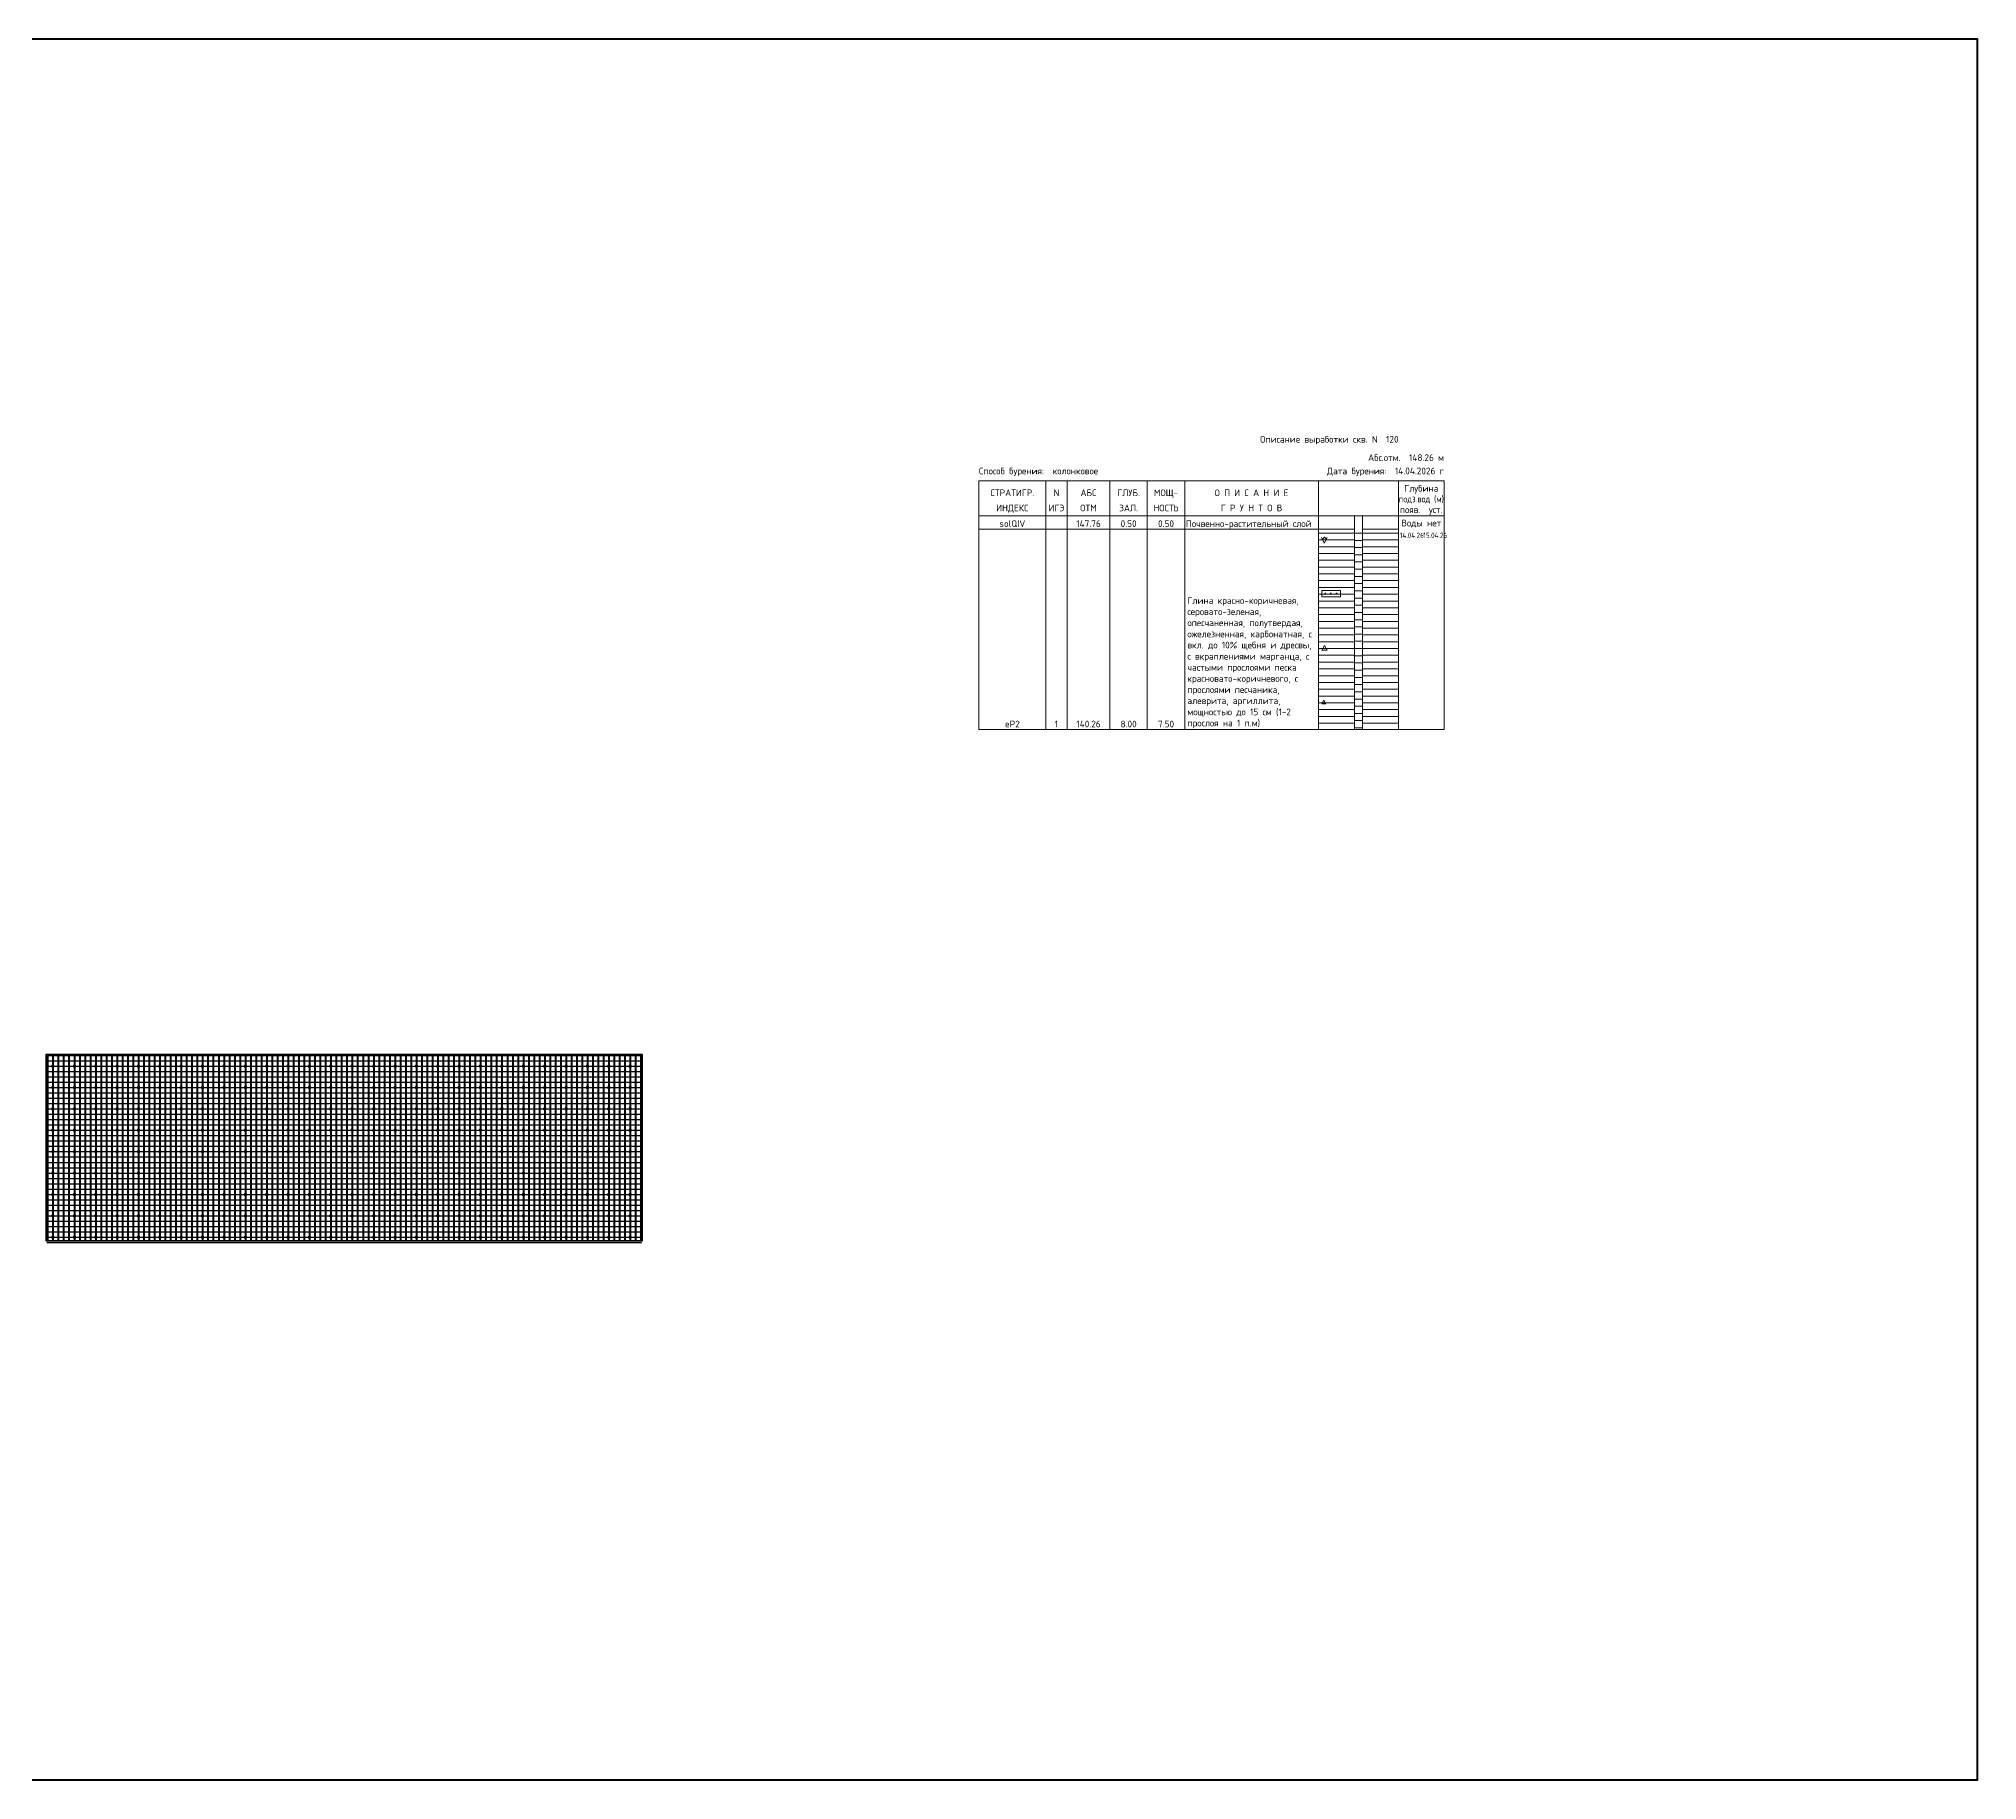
# Model space of a CAD drawing. Header units: millimetres. Extents: x 4048566 to 4194291, y -1208947 to -1143786.
# Drawn here: x 4121767 to 4194291, y -1208947 to -1143786 of the extents above; entities that cross this region are included whole.
import ezdxf
from ezdxf.enums import TextEntityAlignment as Align

# ---------------------------------------------------------------- set-up
doc = ezdxf.new("R2010")
doc.units = ezdxf.units.MM
doc.layers.get('Defpoints').update_dxf_attribs({"color": 3})
doc.layers.add('Skv', color=7, linetype='Continuous')
doc.layers.add('Table', color=7, linetype='Continuous')
for name, color, linetype, lineweight in [('второстепенные', 7, 'Continuous', 25), ('текст', 7, 'Continuous', 20), ('Фундамент', 7, 'Continuous', 53), ('штриховка', 7, 'Continuous', 9)]:
    doc.layers.add(name, color=color, linetype=linetype, lineweight=lineweight)
doc.layers.add('помощь', color=1, linetype='Continuous', lineweight=0, plot=False)
doc.styles.add('ISOCPEUR', font='isocpeur.ttf')
doc.styles.add('ГОСТ 2.304', font='isocpeur.ttf')
pattern_1 = [(0, (-746273.52, -134599.83), (6e-14, 254), [])]

# ---------------------------------------------------------------- blocks, each defined once
blk = doc.blocks.new('*U39')
at = {"ltscale": 50}
blk.add_lwpolyline([(0, 3475), (0, -3475)], dxfattribs=at)
blk = doc.blocks.new('*U40')
at = {"layer": 'Фундамент', "color": 0, "linetype": 'ByBlock', "lineweight": -2, "transparency": 16777216}
for p in [(0, 0), (200, 0), (400, 0), (600, 0), (800, 0), (1000, 0), (1200, 0), (1400, 0), (1600, 0), (1800, 0), (2000, 0), (2200, 0), (2400, 0), (2600, 0), (2800, 0), (3000, 0), (3200, 0), (3400, 0), (3600, 0), (3800, 0), (4000, 0), (4200, 0), (4400, 0), (4600, 0), (4800, 0), (5000, 0), (5200, 0), (5400, 0), (5600, 0), (5800, 0), (6000, 0), (6200, 0), (6400, 0), (6600, 0), (6800, 0), (7000, 0), (7200, 0), (7400, 0), (7600, 0), (7800, 0), (8000, 0), (8200, 0), (8400, 0), (8600, 0), (8800, 0), (9000, 0), (9200, 0), (9400, 0), (9600, 0), (9800, 0), (10000, 0), (10200, 0), (10400, 0), (10600, 0), (10800, 0), (11000, 0), (11200, 0), (11400, 0), (11600, 0), (11800, 0), (12000, 0), (12200, 0), (12400, 0), (12600, 0), (12800, 0), (13000, 0), (13200, 0), (13400, 0), (13600, 0), (13800, 0), (14000, 0), (14200, 0), (14400, 0), (14600, 0), (14800, 0), (15000, 0), (15200, 0), (15400, 0), (15600, 0), (15800, 0), (16000, 0), (16200, 0), (16400, 0), (16600, 0), (16800, 0), (17000, 0), (17200, 0), (17400, 0), (17600, 0), (17800, 0), (18000, 0), (18200, 0), (18400, 0), (18600, 0), (18800, 0), (19000, 0), (19200, 0), (19400, 0), (19600, 0), (19800, 0), (20000, 0), (20200, 0), (20400, 0), (20600, 0), (20800, 0), (21000, 0), (21200, 0), (21400, 0), (21600, 0), (21800, 0), (22000, 0), (22200, 0)]:
    blk.add_blockref('*U39', p, dxfattribs=at)
blk = doc.blocks.new('*U41')
at = {"ltscale": 50}
blk.add_lwpolyline([(-11125, 0), (11125, 0)], dxfattribs=at)
blk = doc.blocks.new('*U42')
at = {"layer": 'Defpoints', "color": 0, "linetype": 'ByBlock', "lineweight": -2, "transparency": 16777216}
for p in [(0, 0), (0, -200), (0, -400), (0, -600), (0, -800), (0, -1000), (0, -1200), (0, -1400), (0, -1600), (0, -1800), (0, -2000), (0, -2200), (0, -2400), (0, -2600), (0, -2800), (0, -3000), (0, -3200), (0, -3400), (0, -3600), (0, -3800), (0, -4000), (0, -4200), (0, -4400), (0, -4600), (0, -4800), (0, -5000), (0, -5200), (0, -5400), (0, -5600), (0, -5800), (0, -6000), (0, -6200), (0, -6400), (0, -6600), (0, -6800), (0, -7000)]:
    blk.add_blockref('*U41', p, dxfattribs=at)
blk = doc.blocks.new('*U43')
at = {"ltscale": 50}
blk.add_circle((0, 0), 50, dxfattribs=at)
blk = doc.blocks.new('*U44')
at = {"layer": 'помощь', "color": 0, "linetype": 'ByBlock', "lineweight": -2, "transparency": 16777216}
for p in [(0, 6400), (800, 6400), (1600, 6400), (2400, 6400), (3200, 6400), (4000, 6400), (4800, 6400), (5600, 6400), (6400, 6400), (7200, 6400), (8000, 6400), (8800, 6400), (9600, 6400), (10400, 6400), (11200, 6400), (12000, 6400), (12800, 6400), (13600, 6400), (14400, 6400), (15200, 6400), (16000, 6400), (16800, 6400), (17600, 6400), (18400, 6400), (19200, 6400), (20000, 6400), (20800, 6400), (21600, 6400), (0, 5600), (800, 5600), (1600, 5600), (2400, 5600), (3200, 5600), (4000, 5600), (4800, 5600), (5600, 5600), (6400, 5600), (7200, 5600), (8000, 5600), (8800, 5600), (9600, 5600), (10400, 5600), (11200, 5600), (12000, 5600), (12800, 5600), (13600, 5600), (14400, 5600), (15200, 5600), (16000, 5600), (16800, 5600), (17600, 5600), (18400, 5600), (19200, 5600), (20000, 5600), (20800, 5600), (21600, 5600), (0, 4800), (800, 4800), (1600, 4800), (2400, 4800), (3200, 4800), (4000, 4800), (4800, 4800), (5600, 4800), (6400, 4800), (7200, 4800), (8000, 4800), (8800, 4800), (9600, 4800), (10400, 4800), (11200, 4800), (12000, 4800), (12800, 4800), (13600, 4800), (14400, 4800), (15200, 4800), (16000, 4800), (16800, 4800), (17600, 4800), (18400, 4800), (19200, 4800), (20000, 4800), (20800, 4800), (21600, 4800), (0, 4000), (800, 4000), (1600, 4000), (2400, 4000), (3200, 4000), (4000, 4000), (4800, 4000), (5600, 4000), (6400, 4000), (7200, 4000), (8000, 4000), (8800, 4000), (9600, 4000), (10400, 4000), (11200, 4000), (12000, 4000), (12800, 4000), (13600, 4000), (14400, 4000), (15200, 4000), (16000, 4000), (16800, 4000), (17600, 4000), (18400, 4000), (19200, 4000), (20000, 4000), (20800, 4000), (21600, 4000), (0, 3200), (800, 3200), (1600, 3200), (2400, 3200), (3200, 3200), (4000, 3200), (4800, 3200), (5600, 3200), (6400, 3200), (7200, 3200), (8000, 3200), (8800, 3200), (9600, 3200), (10400, 3200), (11200, 3200), (12000, 3200), (12800, 3200), (13600, 3200), (14400, 3200), (15200, 3200), (16000, 3200), (16800, 3200), (17600, 3200), (18400, 3200), (19200, 3200), (20000, 3200), (20800, 3200), (21600, 3200), (0, 2400), (800, 2400), (1600, 2400), (2400, 2400), (3200, 2400), (4000, 2400), (4800, 2400), (5600, 2400), (6400, 2400), (7200, 2400), (8000, 2400), (8800, 2400), (9600, 2400), (10400, 2400), (11200, 2400), (12000, 2400), (12800, 2400), (13600, 2400), (14400, 2400), (15200, 2400), (16000, 2400), (16800, 2400), (17600, 2400), (18400, 2400), (19200, 2400), (20000, 2400), (20800, 2400), (21600, 2400), (0, 1600), (800, 1600), (1600, 1600), (2400, 1600), (3200, 1600), (4000, 1600), (4800, 1600), (5600, 1600), (6400, 1600), (7200, 1600), (8000, 1600), (8800, 1600), (9600, 1600), (10400, 1600), (11200, 1600), (12000, 1600), (12800, 1600), (13600, 1600), (14400, 1600), (15200, 1600), (16000, 1600), (16800, 1600), (17600, 1600), (18400, 1600), (19200, 1600), (20000, 1600), (20800, 1600), (21600, 1600), (0, 800), (800, 800), (1600, 800), (2400, 800), (3200, 800), (4000, 800), (4800, 800), (5600, 800), (6400, 800), (7200, 800), (8000, 800), (8800, 800), (9600, 800), (10400, 800), (11200, 800), (12000, 800), (12800, 800), (13600, 800), (14400, 800), (15200, 800), (16000, 800), (16800, 800), (17600, 800), (18400, 800), (19200, 800), (20000, 800), (20800, 800), (21600, 800), (0, 0), (800, 0), (1600, 0), (2400, 0), (3200, 0), (4000, 0), (4800, 0), (5600, 0), (6400, 0), (7200, 0), (8000, 0), (8800, 0), (9600, 0), (10400, 0), (11200, 0), (12000, 0), (12800, 0), (13600, 0), (14400, 0), (15200, 0), (16000, 0), (16800, 0), (17600, 0), (18400, 0), (19200, 0), (20000, 0), (20800, 0), (21600, 0)]:
    blk.add_blockref('*U43', p, dxfattribs=at)
blk = doc.blocks.new('IZ18')
at = {"color": 7, "linetype": 'Continuous', "lineweight": 0, "flags": 128}
for points in [[(-0.004, 0.224), (0.093, 0.004), (0.199, 0.221)], [(0.027, 0.157), (0.1, 0.234), (0.17, 0.164)]]:
    blk.add_lwpolyline(points, dxfattribs=at)
blk = doc.blocks.new('VK12')
at = {"color": 7, "linetype": 'Continuous', "lineweight": 0, "flags": 128}
blk.add_lwpolyline([(0.007, 0.007), (0.107, 0.182), (0.208, 0.007)], close=True, dxfattribs=at)
blk = doc.blocks.new('VK13')
at = {"color": 7, "linetype": 'Continuous', "lineweight": 0}
for p, q in [((0, 0), (0.075, 0.133)), ((0, 0), (0.152, 0)), ((0.075, 0.133), (0.152, 0))]:
    blk.add_line(p, q, dxfattribs=at)

msp = doc.modelspace()

# ---------------------------------------------------------------- hatches: boundary and pattern name
at = {"layer": 'штриховка'}
h = msp.add_hatch(dxfattribs=at)
h.set_pattern_fill('ANSI31', color=256, scale=80, angle=315, style=0)
h.set_pattern_definition(pattern_1)
h.paths.add_polyline_path([(4169641.5, -1162133), (4170991.5, -1162133), (4170991.5, -1169633), (4169641.5, -1169633)])
h = msp.add_hatch(dxfattribs=at)
h.set_pattern_fill('ANSI31', color=256, scale=85, angle=315, style=0)
h.set_pattern_definition([(0, (-746273.52, -134599.83), (6e-14, 269.875), [])])
h.paths.add_polyline_path([(4170991.5, -1162133), (4171291.5, -1162133), (4171291.5, -1169633), (4170991.5, -1169633)])
h = msp.add_hatch(dxfattribs=at)
h.set_pattern_fill('ANSI31', color=256, scale=80, angle=315, style=0)
h.set_pattern_definition(pattern_1)
h.paths.add_polyline_path([(4171291.5, -1162133), (4172641.5, -1162133), (4172641.5, -1169633), (4171291.5, -1169633)])

# ---------------------------------------------------------------- linework, layer by layer
at = {"color": 7, "linetype": 'Continuous', "lineweight": 0}
for p, q in [((4156941.5, -1160333), (4174341.5, -1160333)), ((4156941.5, -1161633), (4156941.5, -1160333)), ((4159441.5, -1161633), (4159441.5, -1160333)), ((4160241.5, -1161633), (4160241.5, -1160333)), ((4161841.5, -1161633), (4161841.5, -1160333)), ((4163241.5, -1161633), (4163241.5, -1160333)), ((4164641.5, -1161633), (4164641.5, -1160333)), ((4169641.5, -1161633), (4169641.5, -1160333)), ((4172641.5, -1161633), (4172641.5, -1160333)), ((4174341.5, -1161633), (4174341.5, -1160333)), ((4156941.5, -1161633), (4174341.5, -1161633))]:
    msp.add_line(p, q, dxfattribs=at)
at = {"linetype": 'Continuous', "lineweight": 100, "ltscale": 0.083333}
msp.add_lwpolyline([(4048566.1, -1143785.9), (4194291.2, -1143785.9), (4194291.2, -1208947.5), (4048566.1, -1208947.5)], close=True, dxfattribs=at)
at = {"linetype": 'Continuous', "lineweight": 0, "flags": 128}
msp.add_lwpolyline([(4169764.5, -1164426.4), (4170471.5, -1164426.4), (4170471.5, -1164666.4), (4169764.5, -1164666.4)], close=True, dxfattribs=at)
at = {"color": 7, "linetype": 'Continuous', "lineweight": 0}
for centre in [(4169901.8, -1164545), (4170104.8, -1164547.4), (4170321.8, -1164547.3)]:
    msp.add_circle(centre, 16.5, dxfattribs=at)
at = {"layer": 'Skv', "color": 7, "linetype": 'Continuous', "lineweight": 0}
for p, q in [((4169641.5, -1161633), (4170991.5, -1161633)), ((4172641.5, -1161633), (4171291.5, -1161633)), ((4169641.5, -1162133), (4170991.5, -1162133)), ((4171291.5, -1162133), (4172641.5, -1162133)), ((4169641.5, -1169633), (4170991.5, -1169633)), ((4171291.5, -1169633), (4172641.5, -1169633))]:
    msp.add_line(p, q, dxfattribs=at)
msp.add_lwpolyline([(4170991.5, -1161633), (4171291.5, -1161633), (4171291.5, -1169633), (4170991.5, -1169633), (4170991.5, -1161633), (4170991.5, -1161633)], close=True, dxfattribs=at)
at = {"layer": 'Table', "color": 7, "linetype": 'Continuous', "lineweight": 0}
for p, q in [((4156941.5, -1161633), (4156941.5, -1169633)), ((4159441.5, -1161633), (4159441.5, -1169633)), ((4160241.5, -1161633), (4160241.5, -1169633)), ((4161841.5, -1161633), (4161841.5, -1169633)), ((4163241.5, -1161633), (4163241.5, -1169633)), ((4164641.5, -1161633), (4164641.5, -1169633)), ((4169641.5, -1161633), (4169641.5, -1169633)), ((4172641.5, -1161633), (4172641.5, -1169633)), ((4174341.5, -1161633), (4174341.5, -1169633)), ((4156941.5, -1162133), (4159441.5, -1162133)), ((4159441.5, -1162133), (4160241.5, -1162133)), ((4160241.5, -1162133), (4161841.5, -1162133)), ((4161841.5, -1162133), (4163241.5, -1162133)), ((4163241.5, -1162133), (4164641.5, -1162133)), ((4159441.5, -1169633), (4160241.5, -1169633)), ((4160241.5, -1169633), (4161841.5, -1169633)), ((4161841.5, -1169633), (4163241.5, -1169633)), ((4163241.5, -1169633), (4164641.5, -1169633)), ((4164641.5, -1169633), (4169641.5, -1169633)), ((4172641.5, -1169633), (4174341.5, -1169633))]:
    msp.add_line(p, q, dxfattribs=at)
at = {"layer": 'второстепенные', "linetype": 'Continuous', "ltscale": 0.083333}
msp.add_lwpolyline([(4144347.6, -1181777.1), (4144347.6, -1188777.1), (4122047.6, -1188777.1), (4122047.6, -1181777.1)], close=True, dxfattribs=at)
at = {"layer": 'помощь', "linetype": 'Continuous', "ltscale": 0.083333}
msp.add_lwpolyline([(4144322.6, -1181802.1), (4144322.6, -1188752.1), (4122072.6, -1188752.1), (4122072.6, -1181802.1)], close=True, dxfattribs=at)
at = {"layer": 'текст'}
for p, q in [((4164641.5, -1162133), (4169641.5, -1162133)), ((4156941.5, -1169633), (4159441.5, -1169633))]:
    msp.add_line(p, q, dxfattribs=at)

# ---------------------------------------------------------------- block references
at = {"layer": 'Defpoints'}
msp.add_blockref('*U42', (4133197.6, -1181827.1), dxfattribs=at)
at = {"layer": 'Skv', "xscale": 1000, "yscale": 1000, "zscale": 1000}
for name, p in [('IZ18', (4169766.5, -1162666.4)), ('VK12', (4169766.5, -1166666.4)), ('VK13', (4169766.5, -1168666.4))]:
    msp.add_blockref(name, p, dxfattribs=at)
at = {"layer": 'помощь'}
msp.add_blockref('*U44', (4122297.6, -1188627.1), dxfattribs=at)
at = {"layer": 'Фундамент'}
msp.add_blockref('*U40', (4122097.6, -1185277.1), dxfattribs=at)

# ---------------------------------------------------------------- texts
at = {"layer": 'текст', "style": 'ISOCPEUR'}
for s, p in [('Описание выработки скв. N  120', (4172641.5, -1158897.6)), ('Абс.отм.  148.26 м', (4174341.5, -1159583)), ('Дата бурения:  14.04.2026 г', (4174341.5, -1160083))]:
    msp.add_text(s, height=250, dxfattribs=at).set_placement(p, align=Align.RIGHT)
for s, p in [('Способ бурения:  колонковое', (4156941.5, -1160083)), ('Почвенно-растительный слой', (4164685.6, -1162053))]:
    msp.add_text(s, height=250, dxfattribs=at).set_placement(p)
for s, p in [('СТРАТИГР.', (4158191.5, -1160899.7)), ('N', (4159841.5, -1160899.7)), ('АБС', (4161041.5, -1160899.7)), ('ГЛУБ.', (4162541.5, -1160899.7)), ('МОЩ-', (4163941.5, -1160899.7)), ('О П И С А Н И Е', (4167141.5, -1160899.7)), ('Глубина', (4173491.5, -1160733)), ('ИНДЕКС', (4158191.5, -1161466.4)), ('solQIV', (4158191.5, -1162053)), ('ИГЭ', (4159841.5, -1161466.4)), ('147.76', (4161041.5, -1162053)), ('ОТМ', (4161041.5, -1161466.4)), ('ЗАЛ.', (4162541.5, -1161466.4)), ('0.50', (4162541.5, -1162053)), ('НОСТЬ', (4163941.5, -1161466.4)), ('0.50', (4163941.5, -1162053)), ('Г Р У Н Т О В', (4167141.5, -1161466.4)), ('появ.  уст.', (4173491.5, -1161533)), ('Воды нет', (4173491.5, -1162033)), ('eP2', (4158191.5, -1169553)), ('1', (4159841.5, -1169553)), ('140.26', (4161041.5, -1169553)), ('8.00', (4162541.5, -1169553)), ('7.50', (4163941.5, -1169553))]:
    msp.add_text(s, height=250, dxfattribs=at).set_placement(p, align=Align.CENTER)
at = {"layer": 'текст', "style": 'ISOCPEUR', "width": 0.9}
msp.add_text('подз.вод (м)', height=250, dxfattribs=at).set_placement((4173491.5, -1161133), align=Align.CENTER)
at = {"layer": 'текст', "style": 'ISOCPEUR', "width": 0.8}
for s, p in [('14.04.26', (4172686.5, -1162467.4)), ('15.04.26', (4173564, -1162467.1))]:
    msp.add_text(s, height=200, dxfattribs=at).set_placement(p)
at = {"layer": 'текст', "insert": (4164741.5, -1169583), "char_height": 250, "width": 4900, "attachment_point": 7, "style": 'ГОСТ 2.304'}
msp.add_mtext('Глина красно-коричневая, серовато-зеленая, опесчаненная, полутвердая, ожелезненная, карбонатная, с вкл. до 10% щебня и дресвы, с вкраплениями марганца, с частыми прослоями песка красновато-коричневого, с прослоями песчаника, алеврита, аргиллита, мощностью до 15 см (1-2 прослоя на 1 п.м)', dxfattribs=at)

doc.saveas('drawing.dxf')
